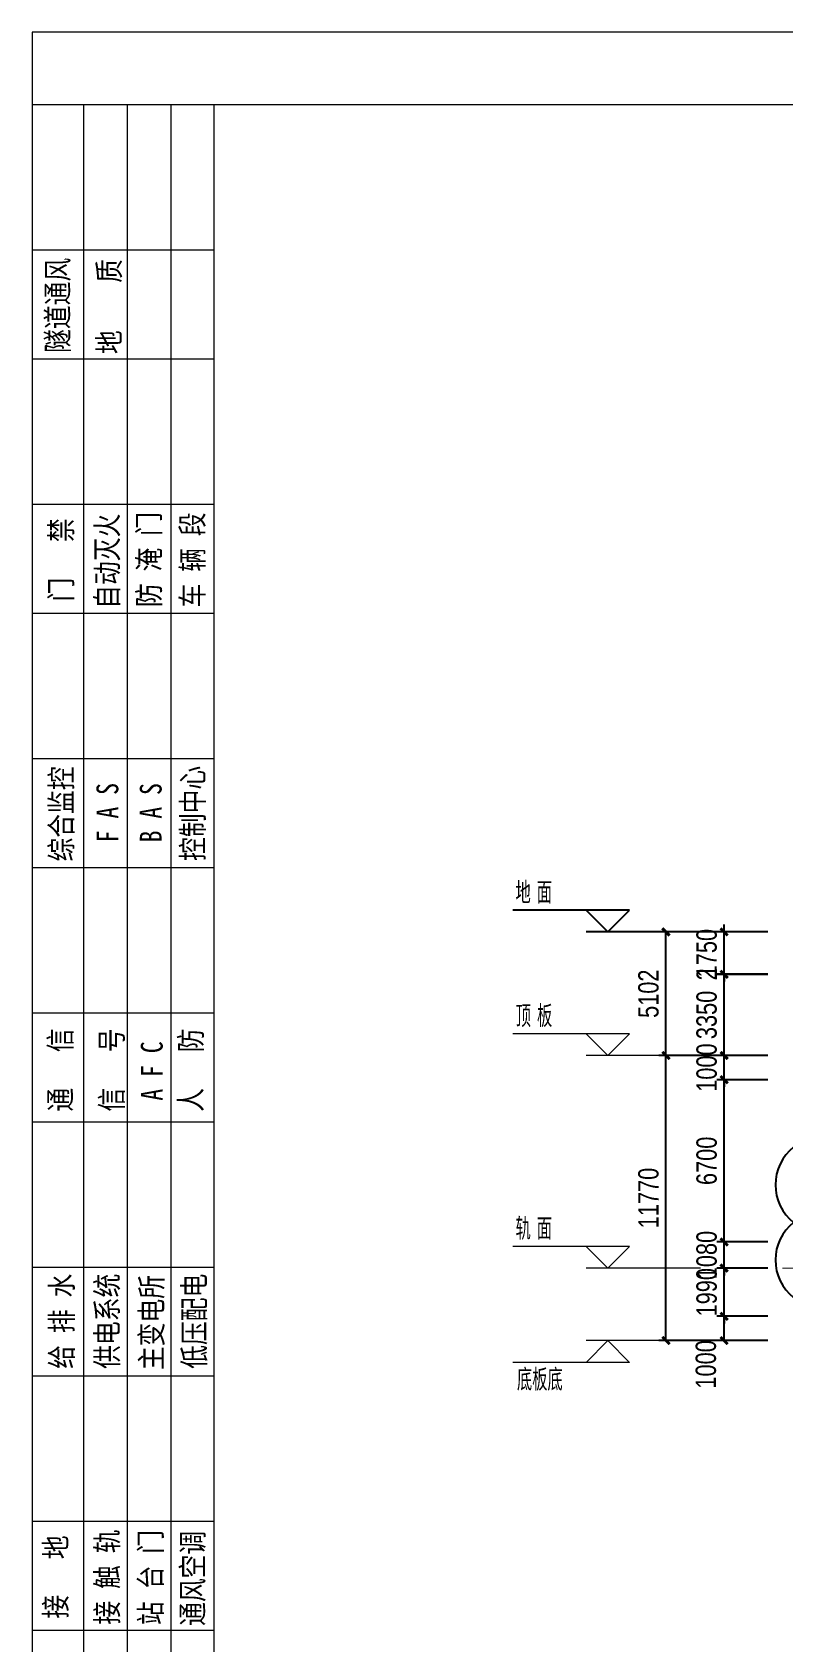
# Model space of a CAD drawing. Extents: x 4 to 13611208, y -605838 to 574722.
# Drawn here: x 13088665 to 13119681, y -360409 to -293907 of the extents above; entities that cross this region are included whole.
import ezdxf

# ---------------------------------------------------------------- set-up
doc = ezdxf.new("R2010")
doc.units = 0
doc.header["$LTSCALE"] = 1000
doc.header["$MEASUREMENT"] = 0
doc.linetypes.add('ACAD_ISO10W100', pattern=[18.5, 12, -3, 0.5, -3])
for name, color, linetype, lineweight in [('1-图框', 7, 'Continuous', 5), ('1-线路', 8, 'ACAD_ISO10W100', 5), ('DIM_ELEV', 3, 'Continuous', 5), ('PUB_TITLE', 8, 'Continuous', 5)]:
    doc.layers.add(name, color=color, linetype=linetype, lineweight=lineweight)
for name, color, linetype in [('AXIS', 3, 'Continuous'), ('DIM_SYMB', 3, 'Continuous'), ('PUB_TEXT', 8, 'Continuous')]:
    doc.layers.add(name, color=color, linetype=linetype)
doc.styles.add('C', font='HZTXT_E', dxfattribs={"width": 0.7, "bigfont": 'HZTXT'})
doc.styles.add('C_T3', font='fsdb_e.shx', dxfattribs={"width": 0.8, "bigfont": 'hzdx.shx'})
doc.styles.add('RHSTDHZ', font='simhei.ttf', dxfattribs={"width": 0.8, "height": 6})
doc.dimstyles.new('_TCH_ARCH&&300', dxfattribs={"dimtxt": 840, "dimasz": 300, "dimexe": 300, "dimexo": 600, "dimgap": 300, "dimtad": 1, "dimdec": 0, "dimzin": 0, "dimdsep": 46, "dimtxsty": 'C_T3', "dimblk": 'ARCHTICK', "dimcen": 0.09, "dimclrd": 3, "dimclre": 3, "dimclrt": 3, "dimadec": 4, "dimazin": 2, "dimtfac": 1, "dimtdec": 0, "dimtix": 1, "dimtmove": 2, "dimatfit": 3, "dimfxl": 1, "dimtolj": 1, "dimtzin": 0, "dimarcsym": 0})

# ---------------------------------------------------------------- blocks, each defined once
blk = doc.blocks.new('efhfyj')
at = {"layer": '1-图框'}
for p, q in [((4987, 76000), (-13, 76000)), ((5000, 76000), (0, 76000)), ((1400, 76000), (1400, 20000)), ((2600, 76000), (2600, 20000)), ((3800, 76000), (3800, 20000)), ((4987, 72000), (-13, 72000)), ((4987, 69000), (-13, 69000)), ((4987, 65000), (-13, 65000)), ((4987, 62000), (-13, 62000)), ((4987, 58000), (-13, 58000)), ((4987, 55000), (-13, 55000)), ((4987, 51000), (-13, 51000)), ((4987, 48000), (-13, 48000)), ((4987, 44000), (-13, 44000)), ((4987, 41000), (-13, 41000)), ((4987, 37000), (-13, 37000)), ((4987, 37000), (-13, 37000)), ((4987, 34000), (-13, 34000))]:
    blk.add_line(p, q, dxfattribs=at)
at = {"layer": '1-图框', "style": 'RHSTDHZ', "width": 0.8}
for s, p in [('隧道通风', (986, 69172)), ('地    质', (2402, 69140)), ('防 淹 门', (3498, 62174)), ('车 辆 段', (4695, 62165)), ('门   禁', (1081, 62330)), ('自动灭火', (2347, 62128)), ('综合监控', (1088, 55171)), ('控制中心', (4704, 55187)), ('F A S', (2356, 55700)), ('B A S', (3548, 55697)), ('通   信', (1061, 48288)), ('信   号', (2473, 48288)), ('A F C', (3576, 48588)), ('人   防', (4650, 48282)), ('给 排 水', (1097, 41207)), ('供电系统', (2346, 41207)), ('主变电所', (3569, 41170)), ('低压配电', (4743, 41207)), ('接   地', (931, 34332)), ('接 触 轨', (2347, 34166)), ('站 台 门', (3545, 34154)), ('通风空调', (4700, 34130))]:
    blk.add_text(s, height=600, rotation=90, dxfattribs=at).set_placement(p)
blk = doc.blocks.new('_ArchTick')
at = {"color": 0, "linetype": 'ByBlock', "const_width": 0.4}
blk.add_lwpolyline([(-0.5, -0.5), (0.5, 0.5)], dxfattribs=at)
blk = doc.blocks.new('*D1454')
at = {"layer": 'AXIS', "color": 3, "lineweight": -2}
for p, q in [((13119020, -331057), (13114520, -331057)), ((13114820, -336159), (13114820, -331057)), ((13119020, -336159), (13114520, -336159))]:
    blk.add_line(p, q, dxfattribs=at)
at = {"layer": 'AXIS', "color": 3, "lineweight": -2, "xscale": 300, "yscale": 300, "zscale": 300}
for p, rotation in [((13114820, -331057), 90), ((13114820, -336159), 270)]:
    blk.add_blockref('_ArchTick', p, dxfattribs=dict(at, rotation=rotation))
at = {"layer": 'AXIS', "color": 3, "insert": (13114100, -333608), "char_height": 840, "attachment_point": 5, "rotation": 90, "style": 'C_T3'}
blk.add_mtext('\\A1;5102', dxfattribs=at)
blk = doc.blocks.new('*D1455')
at = {"layer": 'AXIS', "color": 3, "lineweight": -2}
for p, q in [((13119020, -336159), (13114520, -336159)), ((13114820, -347929), (13114820, -336159)), ((13119020, -347929), (13114520, -347929))]:
    blk.add_line(p, q, dxfattribs=at)
at = {"layer": 'AXIS', "color": 3, "lineweight": -2, "xscale": 300, "yscale": 300, "zscale": 300}
for p, rotation in [((13114820, -336159), 90), ((13114820, -347929), 270)]:
    blk.add_blockref('_ArchTick', p, dxfattribs=dict(at, rotation=rotation))
at = {"layer": 'AXIS', "color": 3, "insert": (13114100, -342044), "char_height": 840, "attachment_point": 5, "rotation": 90, "style": 'C_T3'}
blk.add_mtext('\\A1;11770', dxfattribs=at)
blk = doc.blocks.new('*D1456')
at = {"layer": 'AXIS', "color": 3, "lineweight": -2}
for p, q in [((13119020, -346929), (13116920, -346929)), ((13117220, -347929), (13117220, -346929)), ((13119020, -347929), (13116920, -347929))]:
    blk.add_line(p, q, dxfattribs=at)
at = {"layer": 'AXIS', "color": 3, "lineweight": -2, "xscale": 300, "yscale": 300, "zscale": 300}
for p, rotation in [((13117220, -346929), 90), ((13117220, -347929), 270)]:
    blk.add_blockref('_ArchTick', p, dxfattribs=dict(at, rotation=rotation))
at = {"layer": 'AXIS', "color": 3, "insert": (13116470, -348914), "char_height": 840, "attachment_point": 5, "rotation": 90, "style": 'C_T3'}
blk.add_mtext('\\A1;1000', dxfattribs=at)
blk = doc.blocks.new('*D1457')
at = {"layer": 'AXIS', "color": 3, "lineweight": -2}
for p, q in [((13119020, -344939), (13116920, -344939)), ((13117220, -344939), (13117220, -344639)), ((13117220, -346929), (13117220, -344939)), ((13119020, -346929), (13116920, -346929)), ((13117220, -346929), (13117220, -347229))]:
    blk.add_line(p, q, dxfattribs=at)
at = {"layer": 'AXIS', "color": 3, "lineweight": -2, "xscale": 300, "yscale": 300, "zscale": 300}
for p, rotation in [((13117220, -344939), 270), ((13117220, -346929), 90)]:
    blk.add_blockref('_ArchTick', p, dxfattribs=dict(at, rotation=rotation))
at = {"layer": 'AXIS', "color": 3, "insert": (13116500, -345934), "char_height": 840, "attachment_point": 5, "rotation": 90, "style": 'C_T3'}
blk.add_mtext('\\A1;1990', dxfattribs=at)
blk = doc.blocks.new('*D1458')
at = {"layer": 'AXIS', "color": 3, "lineweight": -2}
for p, q in [((13117220, -343859), (13117220, -343559)), ((13119020, -343859), (13116920, -343859)), ((13117220, -344939), (13117220, -343859)), ((13119020, -344939), (13116920, -344939)), ((13117220, -344939), (13117220, -345239))]:
    blk.add_line(p, q, dxfattribs=at)
at = {"layer": 'AXIS', "color": 3, "lineweight": -2, "xscale": 300, "yscale": 300, "zscale": 300}
for p, rotation in [((13117220, -343859), 270), ((13117220, -344939), 90)]:
    blk.add_blockref('_ArchTick', p, dxfattribs=dict(at, rotation=rotation))
at = {"layer": 'AXIS', "color": 3, "insert": (13116500, -344399), "char_height": 840, "attachment_point": 5, "rotation": 90, "style": 'C_T3'}
blk.add_mtext('\\A1;1080', dxfattribs=at)
blk = doc.blocks.new('*D1459')
at = {"layer": 'AXIS', "color": 3, "lineweight": -2}
for p, q in [((13119020, -337159), (13116920, -337159)), ((13117220, -343859), (13117220, -337159)), ((13119020, -343859), (13116920, -343859))]:
    blk.add_line(p, q, dxfattribs=at)
at = {"layer": 'AXIS', "color": 3, "lineweight": -2, "xscale": 300, "yscale": 300, "zscale": 300}
for p, rotation in [((13117220, -337159), 90), ((13117220, -343859), 270)]:
    blk.add_blockref('_ArchTick', p, dxfattribs=dict(at, rotation=rotation))
at = {"layer": 'AXIS', "color": 3, "insert": (13116500, -340509), "char_height": 840, "attachment_point": 5, "rotation": 90, "style": 'C_T3'}
blk.add_mtext('\\A1;6700', dxfattribs=at)
blk = doc.blocks.new('*D1460')
at = {"layer": 'AXIS', "color": 3, "lineweight": -2}
for p, q in [((13119020, -336159), (13116920, -336159)), ((13117220, -336159), (13117220, -335859)), ((13117220, -337159), (13117220, -336159)), ((13119020, -337159), (13116920, -337159)), ((13117220, -337159), (13117220, -337459))]:
    blk.add_line(p, q, dxfattribs=at)
at = {"layer": 'AXIS', "color": 3, "lineweight": -2, "xscale": 300, "yscale": 300, "zscale": 300}
for p, rotation in [((13117220, -336159), 270), ((13117220, -337159), 90)]:
    blk.add_blockref('_ArchTick', p, dxfattribs=dict(at, rotation=rotation))
at = {"layer": 'AXIS', "color": 3, "insert": (13116500, -336659), "char_height": 840, "attachment_point": 5, "rotation": 90, "style": 'C_T3'}
blk.add_mtext('\\A1;1000', dxfattribs=at)
blk = doc.blocks.new('*D1461')
at = {"layer": 'AXIS', "color": 3, "lineweight": -2}
for p, q in [((13119020, -332809), (13116920, -332809)), ((13117220, -336159), (13117220, -332809)), ((13119020, -336159), (13116920, -336159))]:
    blk.add_line(p, q, dxfattribs=at)
at = {"layer": 'AXIS', "color": 3, "lineweight": -2, "xscale": 300, "yscale": 300, "zscale": 300}
for p, rotation in [((13117220, -332809), 90), ((13117220, -336159), 270)]:
    blk.add_blockref('_ArchTick', p, dxfattribs=dict(at, rotation=rotation))
at = {"layer": 'AXIS', "color": 3, "insert": (13116500, -334484), "char_height": 840, "attachment_point": 5, "rotation": 90, "style": 'C_T3'}
blk.add_mtext('\\A1;3350', dxfattribs=at)
blk = doc.blocks.new('*D1462')
at = {"layer": 'AXIS', "color": 3, "lineweight": -2}
for p, q in [((13117220, -332807), (13117220, -332507)), ((13119020, -332807), (13116920, -332807)), ((13119020, -332809), (13116920, -332809)), ((13117220, -332809), (13117220, -332807)), ((13117220, -332809), (13117220, -333109))]:
    blk.add_line(p, q, dxfattribs=at)
at = {"layer": 'AXIS', "color": 3, "lineweight": -2, "xscale": 300, "yscale": 300, "zscale": 300}
for p, rotation in [((13117220, -332807), 270), ((13117220, -332809), 90)]:
    blk.add_blockref('_ArchTick', p, dxfattribs=dict(at, rotation=rotation))
at = {"layer": 'AXIS', "color": 3, "insert": (13116500, -332808), "char_height": 840, "attachment_point": 5, "rotation": 90, "style": 'C_T3'}
blk.add_mtext('\\A1;2', dxfattribs=at)
blk = doc.blocks.new('*D1463')
at = {"layer": 'AXIS', "color": 3, "lineweight": -2}
for p, q in [((13119020, -331057), (13116920, -331057)), ((13117220, -331057), (13117220, -330757)), ((13117220, -332807), (13117220, -331057)), ((13119020, -332807), (13116920, -332807)), ((13117220, -332807), (13117220, -333107))]:
    blk.add_line(p, q, dxfattribs=at)
at = {"layer": 'AXIS', "color": 3, "lineweight": -2, "xscale": 300, "yscale": 300, "zscale": 300}
for p, rotation in [((13117220, -331057), 270), ((13117220, -332807), 90)]:
    blk.add_blockref('_ArchTick', p, dxfattribs=dict(at, rotation=rotation))
at = {"layer": 'AXIS', "color": 3, "insert": (13116500, -331932), "char_height": 840, "attachment_point": 5, "rotation": 90, "style": 'C_T3'}
blk.add_mtext('\\A1;1750', dxfattribs=at)

msp = doc.modelspace()

# ---------------------------------------------------------------- linework, layer by layer
at = {"layer": '1-线路', "color": 1, "ltscale": 0.1, "const_width": 30}
msp.add_lwpolyline([(13119620.3, -344941.1), (13478780.3, -344941.1)], dxfattribs=at)
at = {"layer": 'DIM_ELEV'}
for p, q in [((13113320.2, -335259.1), (13108493.8, -335259.1)), ((13112420.2, -336159.1), (13111520.2, -335259.1)), ((13112420.2, -336159.1), (13113320.2, -335259.1)), ((13116246.3, -336159.1), (13111520.2, -336159.1)), ((13113320.2, -344039.1), (13108493.8, -344039.1)), ((13112420.2, -344939.1), (13111520.2, -344039.1)), ((13112420.2, -344939.1), (13113320.2, -344039.1)), ((13116246.3, -344939.1), (13111520.2, -344939.1)), ((13112420.2, -347929.1), (13111520.2, -348829.1)), ((13116246.3, -347929.1), (13111520.2, -347929.1)), ((13112420.2, -347929.1), (13113320.2, -348829.1)), ((13113320.2, -348829.1), (13108493.8, -348829.1))]:
    msp.add_line(p, q, dxfattribs=at)
at = {"layer": 'DIM_SYMB'}
for centre, radius, start, end in [((13121308.5, -341501.1), 1972.1, 128.188634, 231.811355), ((13121303.3, -344601.1), 1968.9, 128.070471, 231.929519)]:
    msp.add_arc(centre, radius, start, end, dxfattribs=at)
at = {"layer": 'PUB_TEXT'}
for p, q in [((13113320.2, -330157.1), (13108493.8, -330157.1)), ((13112420.2, -331057.1), (13111520.2, -330157.1)), ((13112420.2, -331057.1), (13113320.2, -330157.1)), ((13116246.3, -331057.1), (13111520.2, -331057.1))]:
    msp.add_line(p, q, dxfattribs=at)
at = {"layer": 'PUB_TITLE'}
for points in [[(13088665.2, -419906.6), (13534465.2, -419906.6), (13534465.2, -293906.6), (13088665.2, -293906.6)], [(13088665.2, -419906.6), (13534465.2, -419906.6), (13534465.2, -293906.6), (13088665.2, -293906.6)], [(13096165.2, -416906.6), (13531465.2, -416906.6), (13531465.2, -296906.6), (13096165.2, -296906.6)]]:
    msp.add_lwpolyline(points, close=True, dxfattribs=at)

# ---------------------------------------------------------------- block references
at = {"layer": 'PUB_TITLE', "xscale": 1.5, "yscale": 1.5, "zscale": 1.5}
msp.add_blockref('efhfyj', (13088683.9, -410906.6), dxfattribs=at)

# ---------------------------------------------------------------- texts
at = {"layer": 'PUB_TEXT', "style": 'C', "width": 0.7}
for s, p in [('地', (13108610.6, -329887.1)), ('面', (13109488.1, -329887.1)), ('顶', (13108620.2, -334989.1)), ('板', (13109497.7, -334989.1)), ('轨', (13108610.6, -343769.1)), ('面', (13109488.1, -343769.1)), ('底板底', (13108669.4, -349999.1))]:
    msp.add_text(s, height=900, dxfattribs=at).set_placement(p)

# ---------------------------------------------------------------- dimensions: what is measured, and where the dimension line sits
at = {"layer": 'AXIS'}
for p1, p2, distance, picture, middle in [((13119620.2, -336159.1), (13119620.2, -331057.1), 4800, '*D1454', (13114100.2, -333608.1)), ((13119620.2, -332807.1), (13119620.2, -331057.1), 2400, '*D1463', (13116500.2, -331932.1)), ((13119620.2, -332809.1), (13119620.2, -332807.1), 2400, '*D1462', (13116500.2, -332808.1)), ((13119620.2, -336159.1), (13119620.2, -332809.1), 2400, '*D1461', (13116500.2, -334484.1)), ((13119620.2, -337159.1), (13119620.2, -336159.1), 2400, '*D1460', (13116500.2, -336659.1)), ((13119620.2, -347929.1), (13119620.2, -336159.1), 4800, '*D1455', (13114100.2, -342044.1)), ((13119620.2, -343859.1), (13119620.2, -337159.1), 2400, '*D1459', (13116500.2, -340509.1)), ((13119620.2, -344939.1), (13119620.2, -343859.1), 2400, '*D1458', (13116500.2, -344399.1)), ((13119620.2, -346929.1), (13119620.2, -344939.1), 2400, '*D1457', (13116500.2, -345934.1))]:
    dim = msp.add_aligned_dim(p1=p1, p2=p2, distance=distance, dimstyle='_TCH_ARCH&&300', dxfattribs=at)
    dim.commit()
    dim.dimension.update_dxf_attribs({"geometry": picture, "text_midpoint": middle})
dim = msp.add_linear_dim(base=(13117220.2, -346929.1), p1=(13119620.2, -347929.1), p2=(13119620.2, -346929.1), angle=90, dimstyle='_TCH_ARCH&&300', dxfattribs=at)
dim.commit()
dim.dimension.update_dxf_attribs({"geometry": '*D1456', "text_midpoint": (13116470.2, -348913.7), "dimtype": 129})

doc.saveas('drawing.dxf')
